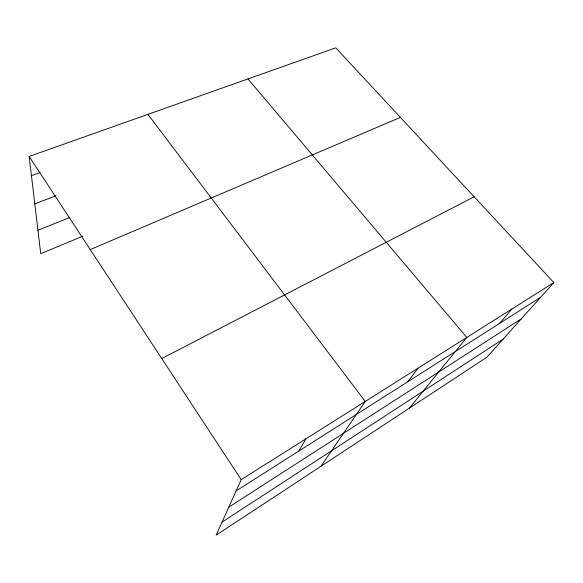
<?xml version="1.0" encoding="UTF-8"?>
<svg xmlns="http://www.w3.org/2000/svg" width="583" height="583" viewBox="0 0 583 583"><rect width="100%" height="100%" fill="white"/><g stroke="black" fill="none" stroke-linecap="round" stroke-linejoin="round"><path stroke-width="0.87" d="M553.85 282.566L241.187 479.634L216.162 535.165L486.958 357.146L553.85 282.566L335.779 47.835L29.15 156.433L40.73 253.671L82.662 236.232M298.817 451.06L306.002 438.78M321 466.247L365.242 401.447L147.936 114.363M407.772 381.778L418.062 368.15M409.361 408.158L466.808 337.426L247.972 78.931M499.544 323.419L511.947 308.975M222.036 522.128L503.158 339.087M228.776 507.181L521.34 318.806M236.086 490.952L540.652 297.279M161.739 358.538L474.147 196.77M90.256 249.582L400.404 117.394M37.939 230.256L69.69 217.525M34.798 203.868L56.034 195.706M31.446 175.731L39.979 172.612M29.15 156.433L241.187 479.634"/></g></svg>
